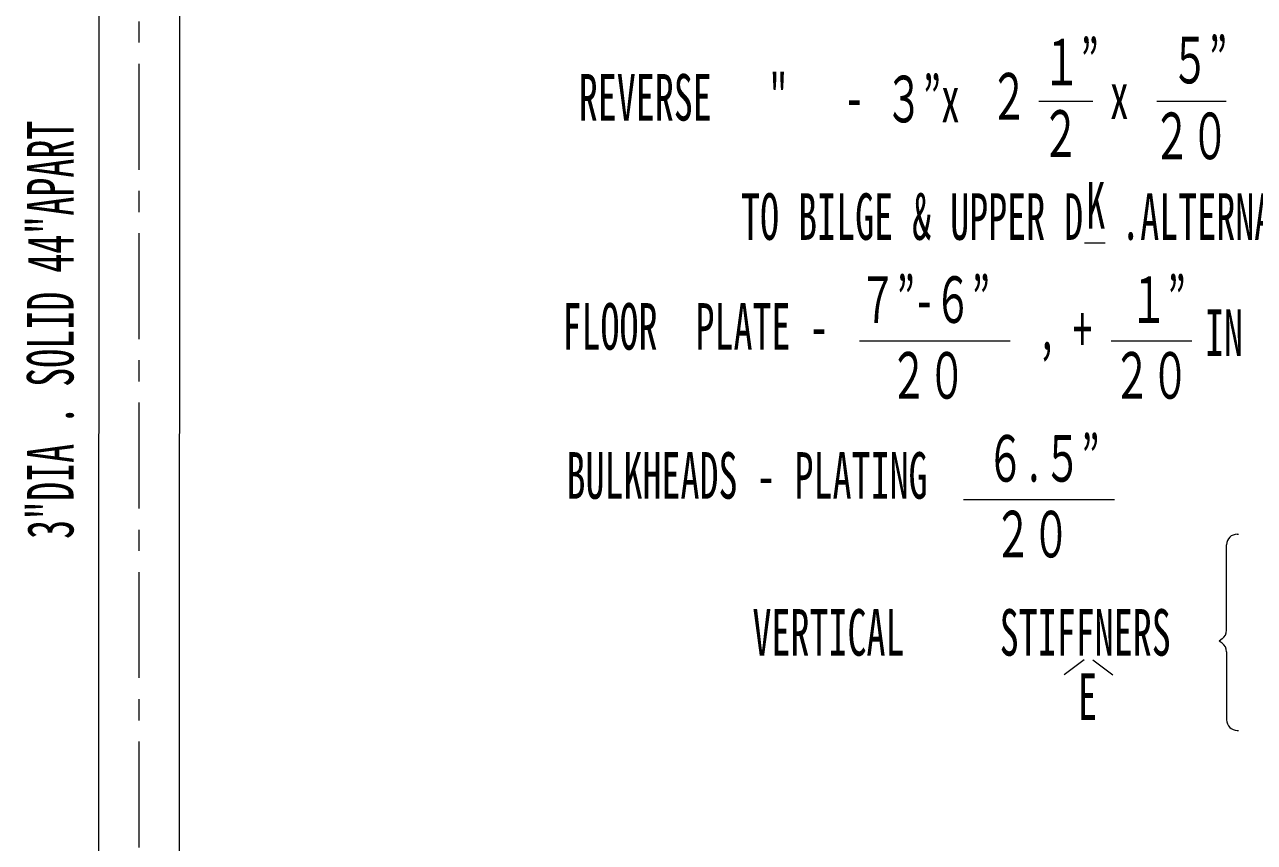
# Model space of a CAD drawing. Units: millimetres, scale not verified. Extents: x -8222 to 8222, y -5815 to 5815.
# Drawn here: x -396 to 765, y -3334 to -2562 of the extents above; entities that cross this region are included whole.
import ezdxf
from ezdxf.enums import TextEntityAlignment as Align

# ---------------------------------------------------------------- set-up
doc = ezdxf.new("R2010")
doc.units = ezdxf.units.MM
doc.header["$LTSCALE"] = 20
doc.linetypes.add('CHAIN1', pattern=[8, 5, -1, 1, -1])
for name, color, linetype, lineweight in [('0-0_0', 3, 'Continuous', 18), ('0-1_芯', 4, 'CHAIN1', 18), ('0-2_寸法', 2, 'Continuous', 18)]:
    doc.layers.add(name, color=color, linetype=linetype, lineweight=lineweight)
doc.styles.add('ＭＳ ゴシック', font='')
doc.styles.get('ＭＳ ゴシック').set_extended_font_data('MS Gothic')

msp = doc.modelspace()

# ---------------------------------------------------------------- linework, layer by layer
at = {"layer": '0-0_0'}
for p, q in [((-326.3, -3768.47), (-325.64, -1688.45)), ((-250.1, -3768.47), (-249.44, -1688.45))]:
    msp.add_line(p, q, dxfattribs=at)
at = {"layer": '0-1_芯'}
msp.add_line((-288.2, -4778.57), (-288.2, 4515.32), dxfattribs=at)
at = {"layer": '0-2_寸法'}
for p, q in [((612.69, -2634.26), (561.89, -2634.26)), ((738.76, -2634.26), (673.28, -2634.26)), ((604.83, -2767.56), (624.4, -2767.56)), ((534.72, -2860.42), (392.21, -2860.42)), ((706.36, -2860.42), (630.16, -2860.42)), ((633.13, -3010.34), (490.62, -3010.34)), ((749.16, -3042.78), (750.24, -3042.78)), ((739.16, -3133.46), (739.16, -3052.78)), ((734.83, -3141.7), (732, -3143.65)), ((734.83, -3145.59), (732, -3143.65)), ((739.16, -3153.83), (739.16, -3218.12)), ((604.52, -3161.41), (585.82, -3175.74)), ((612.89, -3161.41), (631.59, -3175.74)), ((749.16, -3228.12), (750.24, -3228.12))]:
    msp.add_line(p, q, dxfattribs=at)
for centre, start, end in [((749.16, -3052.78), 90, 180), ((729.16, -3133.46), 304.50836, 0), ((729.16, -3153.83), 0, 55.49164), ((749.16, -3218.12), 180, 270)]:
    msp.add_arc(centre, 10, start, end, dxfattribs=at)

# ---------------------------------------------------------------- texts
at = {"layer": '0-2_寸法', "style": 'ＭＳ ゴシック', "width": 0.6}
for s, p in [('１”', (565.29, -2632.23)), ('５”', (686.54, -2630.27)), ('REVERSE   "   -', (127.13, -2665.41)), ('３”x', (416.26, -2667.07)), ('２', (515.51, -2664.45)), ('x ', (628.81, -2663.83)), ('２', (564.3, -2699.64)), ('２０', (669.35, -2701.85)), ('K', (606.62, -2767.44)), ('TO BILGE & UPPER D  .ALTERNATELY : DOUBLED IN MACHINERY SPACE.', (280.46, -2778.01)), ('７”-６”', (391.57, -2856.44)), ('１”', (647.49, -2856.44)), ('FLOOR  PLATE -           ,', (111.73, -2881.74)), ('+', (593.92, -2884.26)), ('IN  ENGINE ROOM &       IN BOILER ROOM.', (718.81, -2887.66)), ('２０', (420.79, -2928.01)), ('２０', (631.71, -2928.01)), ('６.５”', (512.08, -3006.36)), ('BULKHEADS - PLATING  ', (115.49, -3022.49)), ('２０', (519.2, -3077.93)), ('VERTICAL \u3000\u3000STIFFNERS', (291.19, -3170.71)), ('E', (598.78, -3231.36))]:
    msp.add_text(s, height=43.99, dxfattribs=at).set_placement(p, align=Align.BOTTOM_LEFT)
msp.add_text('3"DIA . SOLID 44"APART', height=43.99, rotation=90, dxfattribs=at).set_placement((-337, -3047.23), align=Align.BOTTOM_LEFT)

doc.saveas('drawing.dxf')
